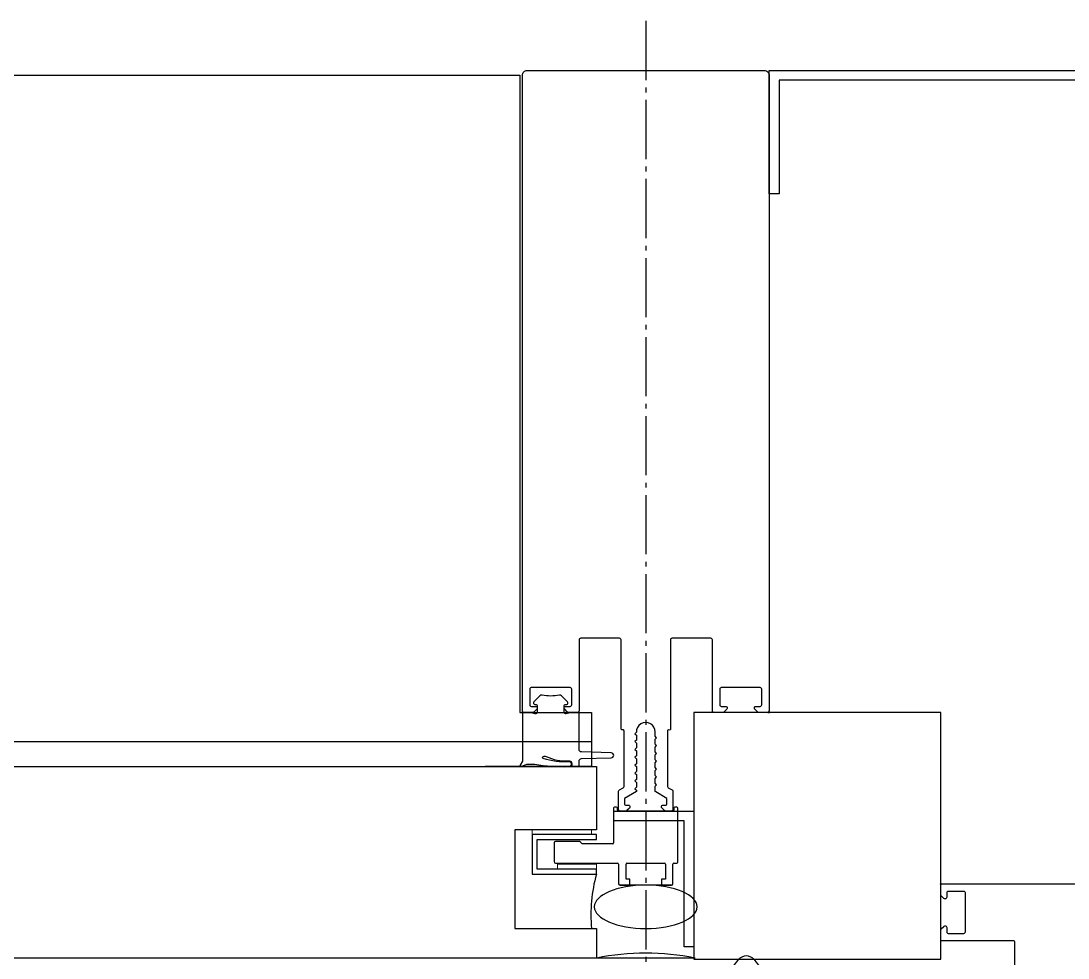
# Model space of a CAD drawing. Header units: millimetres. Extents: x 5429406 to 5440208, y -620941 to -619789.
# Drawn here: x 5434145.44 to 5434166.65, y -620816.82 to -620797.84 of the extents above; entities that cross this region are included whole.
import ezdxf

# ---------------------------------------------------------------- set-up
doc = ezdxf.new("R2010")
doc.units = ezdxf.units.MM
doc.header["$LTSCALE"] = 0.05
doc.linetypes.add('ACAD_ISO04W100', pattern=[30, 24, -3, 0, -3])
for name, color, linetype in [('aksoy_aks', 1, 'ACAD_ISO04W100'), ('aksoy_aksesuar', 31, 'Continuous'), ('aksoy_cam', 4, 'Continuous'), ('aksoy_profil', 40, 'Continuous'), ('aksoy_silikon', 1, 'Continuous'), ('N_Kes-Profil', 52, 'Continuous'), ('N_Mlz-Fitil', 10, 'Continuous')]:
    doc.layers.add(name, color=color, linetype=linetype)
doc.layers.add('aksoy_bant', color=1, linetype='Continuous', lineweight=5)

# ---------------------------------------------------------------- blocks, each defined once
blk = doc.blocks.new('A$C7E651983')
at = {"layer": 'aksoy_aksesuar'}
for p, q in [((-2.7, 11.33), (-2.7, 4.3)), ((-2.1, 11.53), (-2.5, 11.53)), ((-1.9, 10.93), (-1.9, 11.33)), ((9.3, 10.73), (-1.7, 10.73)), ((9.5, 11.33), (9.5, 10.93)), ((10.1, 11.53), (9.7, 11.53)), ((10.3, 0.4), (10.3, 11.33)), ((-14.77, 4.3), (-14.77, 0.5)), ((-9.78, 4.6), (-14.47, 4.6)), ((-9.07, 4.1), (-9.43, 4.45)), ((-2.9, 4.1), (-9.07, 4.1)), ((-14.47, 0.2), (-1.9, 0.2)), ((-1.7, 0), (-1.7, -3.97)), ((-0.2, -3.07), (-0.2, 0)), ((0, 0.2), (7.6, 0.2)), ((7.8, 0), (7.8, -3.07)), ((9.3, -3.97), (9.3, 0)), ((9.5, 0.2), (10.1, 0.2)), ((0.6, -3.07), (-0.2, -3.07)), ((0.6, -3.97), (0.6, -3.07)), ((7.8, -3.07), (7, -3.07)), ((7, -3.07), (7, -3.97)), ((-1.4, -4.27), (-1.2, -4.27)), ((-1.2, -4.27), (0.3, -4.27)), ((7.3, -4.27), (8.8, -4.27)), ((8.8, -4.27), (9, -4.27))]:
    blk.add_line(p, q, dxfattribs=at)
for centre, radius, start, end in [((-2.5, 11.33), 0.2, 90, 180), ((-2.1, 11.33), 0.2, 0, 90), ((-1.7, 10.93), 0.2, 180, 270), ((9.3, 10.93), 0.2, 270, 0), ((9.7, 11.33), 0.2, 90, 180), ((10.1, 11.33), 0.2, 0, 90), ((-14.47, 4.3), 0.3, 90, 180), ((-9.78, 4.1), 0.5, 45, 90), ((-2.9, 4.3), 0.2, 270, 0), ((-14.47, 0.5), 0.3, 180, 270), ((-1.9, 0), 0.2, 0, 90), ((0, 0), 0.2, 90, 180), ((7.6, 0), 0.2, 0, 90), ((9.5, 0), 0.2, 90, 180), ((10.1, 0.4), 0.2, 270, 0), ((-1.4, -3.97), 0.3, 180, 270), ((0.3, -3.97), 0.3, 270, 0), ((7.3, -3.97), 0.3, 180, 270), ((9, -3.97), 0.3, 270, 0)]:
    blk.add_arc(centre, radius, start, end, dxfattribs=at)

msp = doc.modelspace()

# ---------------------------------------------------------------- linework, layer by layer
at = {"color": 8, "transparency": 33554541}
for p, q in [((5434155.604, -620811.839, -245.25), (5434155.594, -620811.85, -245.25)), ((5434155.604, -620811.85, -245.25), (5434155.595, -620811.84, -245.25)), ((5434155.599, -620811.845, -245.25), (5434155.599, -620811.815, -245.25)), ((5434155.629, -620811.845, -245.25), (5434155.599, -620811.845, -245.25)), ((5434160.569, -620811.845, -245.25), (5434160.599, -620811.845, -245.25)), ((5434160.569, -620811.845, -245.25), (5434160.599, -620811.845, -245.25)), ((5434160.594, -620811.839, -245.25), (5434160.604, -620811.85, -245.25)), ((5434160.594, -620811.839, -245.25), (5434160.604, -620811.85, -245.25)), ((5434160.594, -620811.85, -245.25), (5434160.603, -620811.84, -245.25)), ((5434160.594, -620811.85, -245.25), (5434160.603, -620811.84, -245.25)), ((5434160.599, -620811.845, -245.25), (5434160.599, -620811.815, -245.25)), ((5434160.599, -620811.845, -245.25), (5434160.599, -620811.815, -245.25)), ((5434164.08, -620815.326, -245.25), (5434164.07, -620815.315, -245.25)), ((5434164.07, -620815.326, -245.25), (5434164.079, -620815.316, -245.25)), ((5434164.075, -620815.351, -245.25), (5434164.075, -620815.321, -245.25)), ((5434164.075, -620815.321, -245.25), (5434164.105, -620815.321, -245.25))]:
    msp.add_line(p, q, dxfattribs=at)
at = {"color": 8, "transparency": 33554541, "elevation": -245.25}
msp.add_lwpolyline([(5434154.849, -620798.945), (5434155.549, -620798.945), (5434155.549, -620811.845), (5434156.999, -620811.845), (5434156.999, -620812.445), (5434154.849, -620812.445)], dxfattribs=at)
at = {"transparency": 33554541, "elevation": -245.25}
for points in [[(5434160.799, -620801.345), (5434160.599, -620801.345), (5434160.599, -620798.845), (5434177.075, -620798.845), (5434177.075, -620815.321), (5434174.575, -620815.321), (5434174.575, -620815.121), (5434176.875, -620815.121), (5434176.875, -620799.045), (5434160.799, -620799.045), (5434160.799, -620801.345)], [(5434158.875, -620816.591), (5434158.875, -620814.045), (5434157.455, -620814.045), (5434157.455, -620813.845), (5434159.075, -620813.845), (5434159.075, -620816.591), (5434158.875, -620816.591)]]:
    msp.add_lwpolyline(points, dxfattribs=at)
msp.add_lwpolyline([(5434164.075, -620816.845), (5434164.075, -620811.845), (5434159.075, -620811.845), (5434159.075, -620816.845)], close=True, dxfattribs=at)
at = {"color": 1, "transparency": 33554541, "elevation": -245.25}
msp.add_lwpolyline([(5434156.999, -620812.445), (5434156.999, -620812.945), (5434154.849, -620812.945)], dxfattribs=at)
at = {"color": 8, "transparency": 33554541}
for centre in [(5434155.599, -620811.845, -245.25), (5434160.599, -620811.845, -245.25), (5434160.599, -620811.845, -245.25), (5434164.075, -620815.321, -245.25)]:
    msp.add_circle(centre, 0.005, dxfattribs=at)
at = {"layer": 'aksoy_aks', "transparency": 33554541}
msp.add_line((5434158.099, -620797.845, -245.25), (5434158.099, -620817.821, -245.25), dxfattribs=at)
at = {"layer": 'aksoy_bant', "transparency": 33554541, "elevation": -245.25}
for points in [[(5434155.799, -620814.321), (5434156.999, -620814.321), (5434156.999, -620814.221), (5434155.799, -620814.221)], [(5434156.312, -620815.021), (5434157.099, -620815.021), (5434157.099, -620814.921), (5434156.312, -620814.921)]]:
    msp.add_lwpolyline(points, close=True, dxfattribs=at)
at = {"layer": 'aksoy_cam', "transparency": 33554541}
msp.add_lwpolyline([(5434042.131, -620816.821), (5434042.131, -620816.221), (5434043.781, -620816.221), (5434043.781, -620814.221), (5434042.131, -620814.221), (5434042.131, -620812.945), (5434157.099, -620812.945), (5434157.099, -620814.221), (5434155.449, -620814.221), (5434155.449, -620816.221), (5434157.099, -620816.221), (5434157.099, -620816.821), (5434042.131, -620816.821)], dxfattribs=at)
at = {"layer": 'aksoy_cam', "transparency": 33554541, "elevation": -245.25}
msp.add_lwpolyline([(5434154.849, -620812.945), (5434157.099, -620812.945), (5434157.099, -620814.221), (5434155.449, -620814.221), (5434155.449, -620816.221), (5434157.099, -620816.221), (5434157.099, -620816.821), (5434154.849, -620816.821)], dxfattribs=at)
at = {"layer": 'aksoy_profil', "transparency": 33554541}
msp.add_lwpolyline([(5434043.681, -620798.945), (5434155.549, -620798.945), (5434155.549, -620811.845), (5434156.999, -620811.845), (5434156.999, -620812.445), (5434042.231, -620812.445), (5434042.231, -620811.845), (5434043.681, -620811.845), (5434043.681, -620798.945)], dxfattribs=at)
at = {"layer": 'aksoy_silikon', "transparency": 33554541}
msp.add_line((5434158.619, -620815.345, -245.25), (5434157.579, -620815.345, -245.25), dxfattribs=at)
at = {"layer": 'aksoy_silikon', "color": 8, "transparency": 33554541}
msp.add_line((5434159.099, -620816.821, -245.25), (5434157.099, -620816.821, -245.25), dxfattribs=at)
at = {"layer": 'aksoy_silikon', "transparency": 33554541}
for centre, radius, start, end in [((5434160.074, -620815.946, -245.25), 3.087, 164.5007, 185.1104), ((5434158.099, -620821.771, -245.25), 5.05, 78.579, 101.421)]:
    msp.add_arc(centre, radius, start, end, dxfattribs=at)
at = {"layer": 'aksoy_silikon', "transparency": 33554541, "extrusion": (0, 0, -1)}
msp.add_ellipse((5434158.099, -620815.783, -245.25), major_axis=(-1.042, 0), ratio=0.420522, start_param=3.141593, end_param=9.424778, dxfattribs=at)
msp.add_ellipse((5434160.137, -620817.821, -245.25), major_axis=(0, -1.042), ratio=0.420522, dxfattribs=at)
at = {"layer": 'N_Kes-Profil', "transparency": 33554541, "elevation": -245.25}
msp.add_lwpolyline([(5434158.539, -620813.345, 0.267949), (5434158.554, -620813.371), (5434158.634, -620813.417, -0.267949), (5434158.649, -620813.443), (5434158.649, -620813.815, -0.414214), (5434158.619, -620813.845), (5434158.502, -620813.845, -0.198912), (5434158.48, -620813.836), (5434158.426, -620813.782, -0.249568), (5434158.419, -620813.755, -0.414214), (5434158.449, -620813.725), (5434158.499, -620813.725, 0.414214), (5434158.529, -620813.695), (5434158.529, -620813.588), (5434158.304, -620813.458, -0.267949), (5434158.289, -620813.432), (5434158.289, -620813.342), (5434158.319, -620813.312), (5434158.289, -620813.282), (5434158.289, -620813.183), (5434158.319, -620813.153), (5434158.289, -620813.123), (5434158.289, -620813.024), (5434158.319, -620812.994), (5434158.289, -620812.964), (5434158.289, -620812.865), (5434158.319, -620812.835), (5434158.289, -620812.805), (5434158.289, -620812.706), (5434158.319, -620812.676), (5434158.289, -620812.646), (5434158.289, -620812.547), (5434158.319, -620812.517), (5434158.289, -620812.487), (5434158.289, -620812.388), (5434158.319, -620812.358), (5434158.289, -620812.328), (5434158.289, -620812.242, 1.018263), (5434157.909, -620812.249), (5434157.879, -620812.279), (5434157.909, -620812.309), (5434157.909, -620812.408), (5434157.879, -620812.438), (5434157.909, -620812.468), (5434157.909, -620812.567), (5434157.879, -620812.597), (5434157.909, -620812.627), (5434157.909, -620812.726), (5434157.879, -620812.756), (5434157.909, -620812.786), (5434157.909, -620812.885), (5434157.879, -620812.915), (5434157.909, -620812.945), (5434157.909, -620813.044), (5434157.879, -620813.074), (5434157.909, -620813.104), (5434157.909, -620813.203), (5434157.879, -620813.233), (5434157.909, -620813.263), (5434157.909, -620813.362), (5434157.879, -620813.392), (5434157.909, -620813.422), (5434157.909, -620813.449), (5434157.669, -620813.588), (5434157.669, -620813.695, 0.414214), (5434157.699, -620813.725), (5434157.749, -620813.725, -0.414214), (5434157.779, -620813.755, -0.26896), (5434157.77, -620813.783), (5434157.718, -620813.836, -0.198912), (5434157.697, -620813.845), (5434157.579, -620813.845, -0.414214), (5434157.549, -620813.815), (5434157.549, -620813.443, -0.267949), (5434157.564, -620813.417), (5434157.644, -620813.371, 0.267949), (5434157.659, -620813.345), (5434157.659, -620812.22, 0.414214), (5434157.639, -620812.2), (5434157.619, -620812.2, -0.414214), (5434157.599, -620812.18), (5434157.599, -620810.375, 0.414214), (5434157.569, -620810.345), (5434156.779, -620810.345, 0.414214), (5434156.749, -620810.375), (5434156.749, -620811.815, -0.414214), (5434156.719, -620811.845), (5434156.532, -620811.845, -0.198912), (5434156.51, -620811.836), (5434156.458, -620811.783, -0.198912), (5434156.449, -620811.762, -0.501408), (5434156.479, -620811.725), (5434156.569, -620811.725, 0.414214), (5434156.599, -620811.695), (5434156.599, -620811.375, 0.414214), (5434156.569, -620811.345), (5434155.779, -620811.345, 0.414214), (5434155.749, -620811.375), (5434155.749, -620811.695, 0.414214), (5434155.779, -620811.725), (5434155.869, -620811.725, -0.414214), (5434155.899, -620811.755, -0.26896), (5434155.89, -620811.783), (5434155.838, -620811.836, -0.198912), (5434155.817, -620811.845), (5434155.629, -620811.845, -0.414214), (5434155.599, -620811.815), (5434155.599, -620798.945, -0.414214), (5434155.699, -620798.845), (5434160.499, -620798.845, -0.414214), (5434160.599, -620798.945), (5434160.599, -620811.815, -0.407095), (5434160.569, -620811.845), (5434160.382, -620811.845, -0.198912), (5434160.36, -620811.836), (5434160.308, -620811.783, -0.198912), (5434160.299, -620811.762, -0.501408), (5434160.329, -620811.725), (5434160.419, -620811.725, 0.414214), (5434160.449, -620811.695), (5434160.449, -620811.375, 0.414214), (5434160.419, -620811.345), (5434159.629, -620811.345, 0.414214), (5434159.599, -620811.375), (5434159.599, -620811.695, 0.414214), (5434159.629, -620811.725), (5434159.719, -620811.725, -0.414214), (5434159.749, -620811.755, -0.26896), (5434159.74, -620811.783), (5434159.688, -620811.836, -0.198912), (5434159.667, -620811.845), (5434159.479, -620811.845, -0.414214), (5434159.449, -620811.815), (5434159.449, -620810.375, 0.414214), (5434159.419, -620810.345), (5434158.629, -620810.345, 0.414214), (5434158.599, -620810.375), (5434158.599, -620812.181, -0.702574), (5434158.568, -620812.202, 0.557595), (5434158.539, -620812.22)], format="xyb", close=True, dxfattribs=at)
msp.add_lwpolyline([(5434155.899, -620814.421), (5434157.099, -620814.421), (5434157.099, -620814.321), (5434155.799, -620814.321), (5434155.799, -620815.121), (5434157.099, -620815.121), (5434157.099, -620815.021), (5434155.899, -620815.021)], close=True, dxfattribs=at)
msp.add_lwpolyline([(5434165.575, -620817.291), (5434165.575, -620816.501, 0.414214), (5434165.545, -620816.471), (5434164.105, -620816.471, -0.414214), (5434164.075, -620816.441), (5434164.075, -620816.253, -0.198912), (5434164.084, -620816.232), (5434164.136, -620816.179, -0.198912), (5434164.158, -620816.171, -0.501408), (5434164.195, -620816.201), (5434164.195, -620816.291, 0.414214), (5434164.225, -620816.321), (5434164.545, -620816.321, 0.414214), (5434164.575, -620816.291), (5434164.575, -620815.501, 0.414214), (5434164.545, -620815.471), (5434164.225, -620815.471, 0.414214), (5434164.195, -620815.501), (5434164.195, -620815.591, -0.414214), (5434164.165, -620815.621, -0.26896), (5434164.136, -620815.612), (5434164.084, -620815.559, -0.198912), (5434164.075, -620815.538), (5434164.075, -620815.351, -0.414214), (5434164.105, -620815.321), (5434176.975, -620815.321, -0.414214)], format="xyb", dxfattribs=at)
at = {"layer": 'N_Mlz-Fitil', "transparency": 33554541, "elevation": -245.25}
msp.add_lwpolyline([(5434156.749, -620812.833, -0.405243), (5434156.798, -620812.783), (5434157.401, -620812.765, 0.969739), (5434157.401, -620812.665), (5434156.798, -620812.646, -0.405243), (5434156.749, -620812.596), (5434156.749, -620811.875, 0.414214), (5434156.719, -620811.845), (5434156.595, -620811.845), (5434156.487, -620811.874, -0.493145), (5434156.449, -620811.845), (5434156.449, -620811.707, -0.388879), (5434156.467, -620811.687), (5434156.497, -620811.684, 0.63707), (5434156.515, -620811.633), (5434156.395, -620811.512, 0.24542), (5434156.35, -620811.499, -0.08886), (5434155.998, -620811.499, 0.24542), (5434155.954, -620811.512), (5434155.833, -620811.633, 0.63707), (5434155.851, -620811.684), (5434155.881, -620811.687, -0.388879), (5434155.899, -620811.707), (5434155.899, -620811.845, -0.493145), (5434155.861, -620811.874), (5434155.757, -620811.846, 0.065543), (5434155.749, -620811.845), (5434155.629, -620811.845, 0.414214), (5434155.599, -620811.875), (5434155.599, -620812.831), (5434155.552, -620812.915, 0.719515), (5434155.577, -620812.943), (5434155.688, -620812.895), (5434155.85, -620812.895, 0.043809), (5434156.546, -620812.945, 1.011469), (5434156.548, -620812.845, -0.097794), (5434156.022, -620812.78, -0.52267), (5434156.012, -620812.749, -0.386536), (5434156.079, -620812.738, 0.128678), (5434156.539, -620812.825, -0.414214), (5434156.599, -620812.885), (5434156.599, -620812.915, 0.414214), (5434156.629, -620812.945), (5434156.719, -620812.945, 0.414214), (5434156.749, -620812.915)], format="xyb", close=True, dxfattribs=at)

# ---------------------------------------------------------------- block references
at = {"layer": 'aksoy_cam', "transparency": 33554541, "xscale": 0.1, "yscale": 0.1, "zscale": 0.1}
msp.add_blockref('A$C7E651983', (5434157.719, -620814.918, -245.25), dxfattribs=at)

doc.saveas('drawing.dxf')
